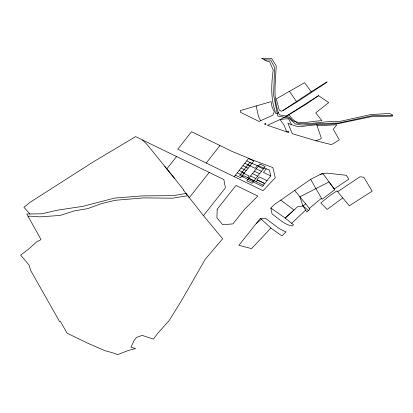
<?xml version="1.0" encoding="UTF-8"?>
<svg xmlns="http://www.w3.org/2000/svg" width="413" height="413" viewBox="0 0 413 413"><rect width="100%" height="100%" fill="white"/><g stroke="black" fill="none" stroke-linecap="round" stroke-linejoin="round"><path stroke-width="0.62" d="M206.211 163.037L219.969 145.531L232.147 151.452L248.703 158.298M209.19 172.428L189.324 197.651L186 193.408L173.594 195.664L142.542 195.896L114.463 198.101L83.121 206.283L57.304 210.196L41.754 213.795L26.773 214.006L40.985 239.525L38.714 241.084L37.82 240.887L28.105 249.509L20.65 255.1L29.127 265.151L30.619 270.334L59.648 321.701L60.386 321.329L67.04 333.172L87.107 342.909L104.541 350.554L114.969 353.476L117.493 354.71L128.36 350.451L135.567 348.582L130.936 347.147L134.194 340.297L136.6 337.364L142.186 335.402L153.445 339.109L157.394 333.725L169.051 320.669L180.858 301.722L205.251 259.266L222.653 238.781L203.454 215.632L183.527 190.264L183.847 190.057L166.8 168.943L176.568 156.553M234.254 176.671L248.59 158.468L272.885 167.59L275.29 177.786L263.019 190.682L177.755 149.201L191.508 131.711L219.969 145.531M242.756 176.841L243.68 175.675L263.396 185.261M247.805 177.683L249.127 176L241.873 172.469M257.392 165.51L255.157 168.349L247.903 164.813M256.117 181.725L257.438 180.047L264.712 183.589M266.266 168.845L263.468 172.397L270.742 175.938M203.454 215.632L225.446 187.832L223.836 179.557L135.603 136.615L93.353 161.85L30.397 202.112L23.913 207.285L29.906 213.934M260.35 218.358L271.346 228.384L281.965 235.885L286.152 231.869L283.117 230.717L278.868 228.353L265.554 218.363L260.35 218.358L238.884 245.337L251.589 248.611L270.959 228.028M270.851 208.018L285.161 218.054L293.457 224.765L292.223 225.968C284.206 224.646 278.429 218.472 272.09 213.991L270.851 208.018L274.377 204.549L310.659 179.34L322.636 173.207L334.752 189.732L321.995 199.298L310.659 179.34M291.64 223.294L305.641 210.109M309.306 208.395L321.433 198.297M256.334 223.402L261.377 219.226M280.711 200.083L294.03 209.99L285.161 218.054L297.587 206.768L302.966 205.927L305.718 203.872L309.941 209.195L306.864 212.029L302.966 205.927L299.905 196.82L294.774 190.403M342.78 197.946L327.127 209.412L320.824 202.928L329.806 195.659L336.956 190.92L349.305 205.813L372.139 191.173L363.812 177.213L359.955 176.769L337.627 191.735M282.931 110.56L311.19 91.774L327.034 81.815L327.019 82.166L297.097 101.913L282.931 110.56L281.263 111.267L279.296 110.235L276.276 98.857L304.618 82.672L311.19 91.774M278.569 112.61L276.039 113.869C270.551 99.853 271.207 84.696 273.23 70.091L269.539 61.656L267.738 61.506L261.677 58.326L271.553 58.29L276.23 65.858C275.605 82.182 272.58 99.357 279.327 114.829L286.369 116.099L289.756 117.602L292.461 120.617C301.743 124.824 312.285 120.72 321.964 120.772L315.723 112.852L328.727 102.605L318.547 95.666L305.935 104.303L288.976 114.793L280.04 119.589L267.474 125.289L288.847 132.563L288.475 131.158L286.772 131.861L283.901 124.896L280.04 119.589L285.491 118.846L288.625 118.887L291.532 124.669L297.37 126.507L303.173 126.259L316.725 124.7L337.932 123.714L371.989 116.543L392.35 116.136L392.314 114.768L389.547 113.492L370.864 114.556L339.853 121.422C325.743 120.699 311.861 124.695 297.83 123.477L291.908 118.552L288.976 114.793M286.369 116.099L318.547 95.666M260.557 120.735L259.209 121.489L240.511 112.331L240.242 110.576L271.067 101.644L272.069 107.07L274.273 111.67L272.756 115.253L260.557 120.735L258.373 116.053L256.137 105.862M291.532 124.669L287.882 123.162L292.265 133.688L315.899 140.771L320.266 139.119L321.35 138.226L316.725 124.7M320.075 174.462L326.822 173.083L346.316 175.313L348.794 179.196L334.189 188.968L329.047 181.896L299.905 196.82L305.718 203.872M187.781 195.674L172.691 198.194L143.538 197.904L115.196 200.29L101.675 203.526L87.628 208.642L74.407 210.873L59.993 215.457L39.885 216.856L29.932 216.133L28.069 216.34M317.081 125.738L336.822 124.783L333.296 129.254L339.326 139.847L331.453 144.622L315.899 140.771M392.335 115.423L371.912 115.733L338.536 123.053L321.381 123.446L302.084 125.108L295.305 123.91L288.93 118.144L277.799 116.038L273.592 95.052L274.66 67.546L270.665 59.988L264.315 59.885M248.59 158.468L253.788 160.998L240.598 177.74L235.4 175.21M246.706 160.858L251.904 163.388M258.135 166.424L263.329 168.953M244.821 163.254L250.02 165.783M256.251 168.819L261.444 171.349M242.937 165.644L248.136 168.174M254.367 171.209L259.56 173.739M241.053 168.034L246.251 170.564M252.482 173.599L257.676 176.129M267.01 180.677L259.219 176.883L256.958 179.753L264.748 183.548M239.168 170.43L244.367 172.959M250.598 175.995L255.792 178.524M237.284 172.82L242.483 175.349M248.714 178.385L253.907 180.915M302.966 205.927L308.511 210.516M142.464 139.95L146.837 144.266L174.849 178.674M164.746 166.465L166.8 168.943M289.492 91.278L296.482 101.588M217.181 209.215L216.933 217.811L222.746 224.775L233.009 223.856L244.475 209.365L257.831 196.051L235.983 185.442L217.181 209.215M249.643 162.603L239.628 175.319L262.467 186.439L270.804 175.861L269.426 170.027L249.643 162.603M260.02 164.033L246.829 180.775L252.023 183.305L265.213 166.563L260.02 164.033M265.58 123.601L264.382 123.988L266.024 124.783L265.58 123.601"/></g></svg>
